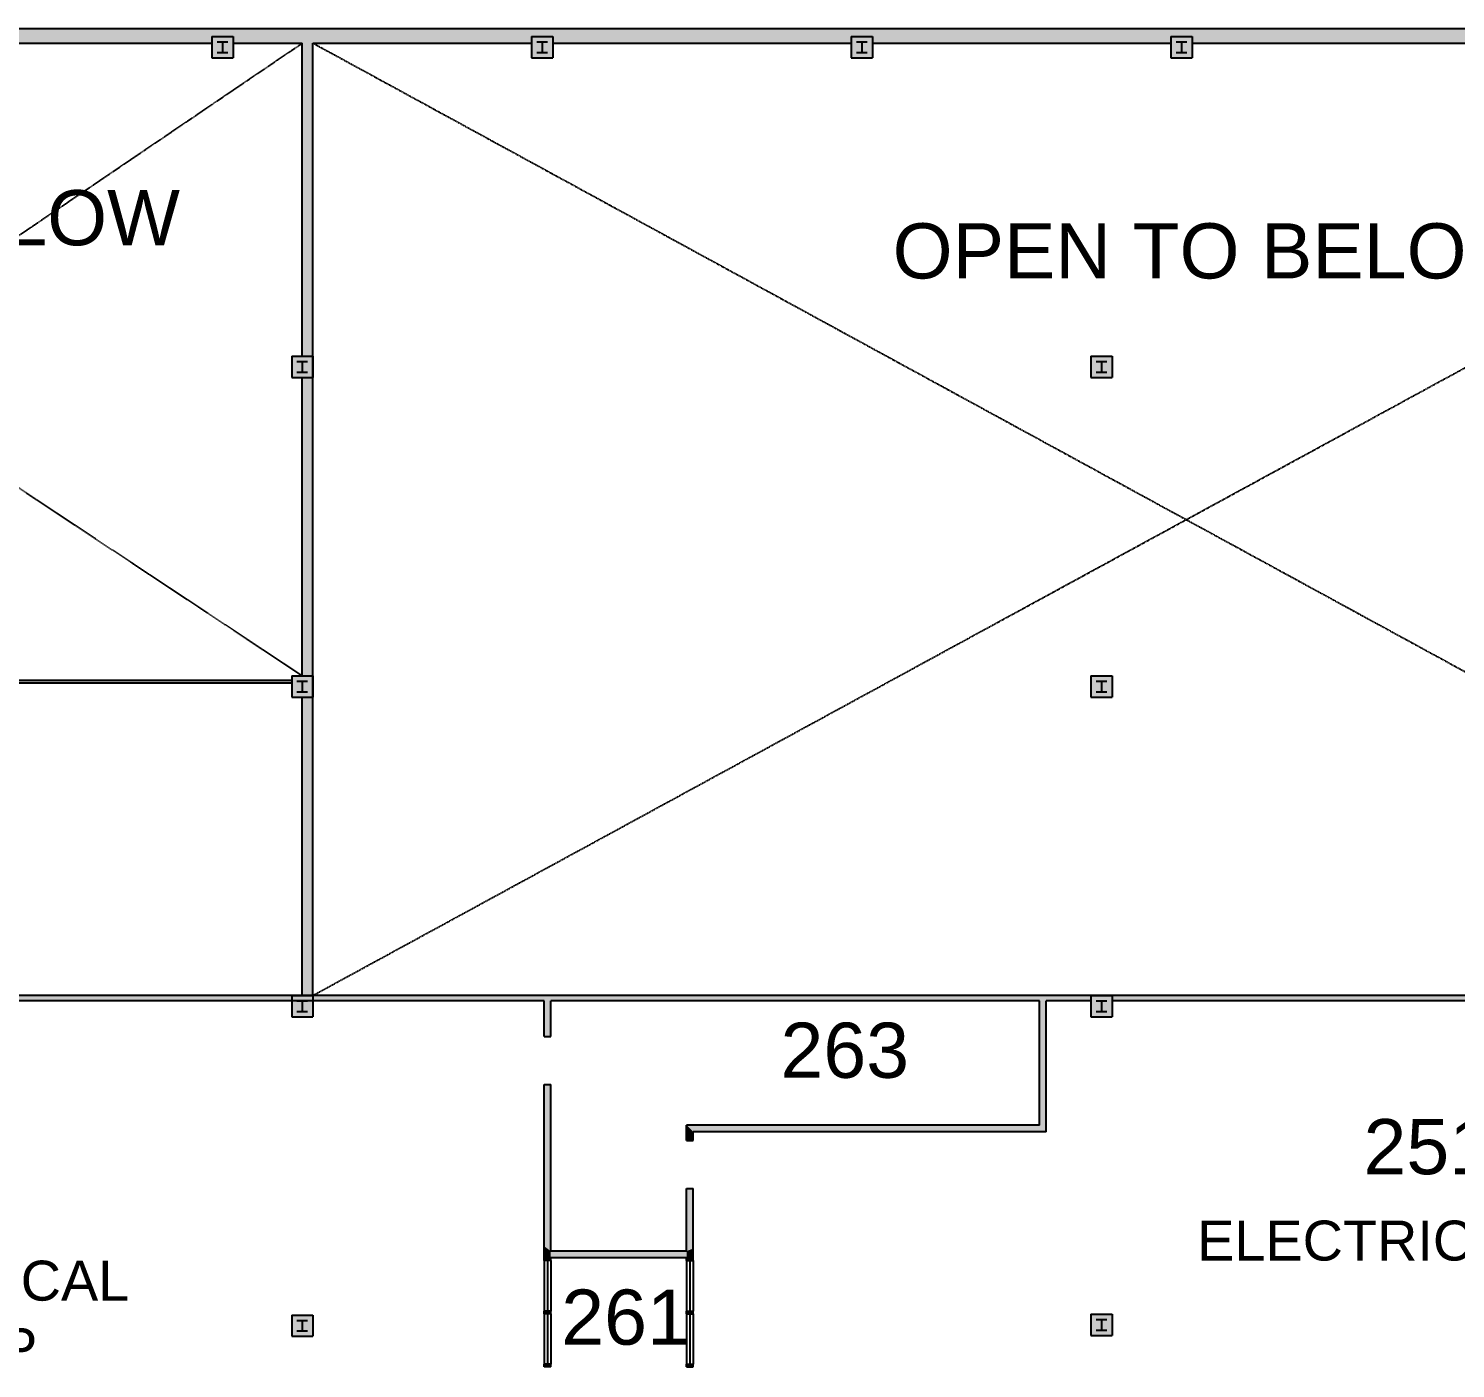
# Model space of a CAD drawing. Extents: x 268 to 100406, y 480 to 72572.
# Drawn here: x 5374 to 6446, y 3207 to 4213 of the extents above; entities that cross this region are included whole.
import ezdxf

# ---------------------------------------------------------------- set-up
doc = ezdxf.new("R2010")
doc.units = 0
doc.header["$LTSCALE"] = 0.5
doc.linetypes.add('HIDDEN', pattern=[0.375, 0.25, -0.125])
for name, color, linetype in [('ROOM_NAMES', 7, 'CONTINUOUS'), ('SOLID', 7, 'CONTINUOUS'), ('STAIR', 7, 'CONTINUOUS'), ('TEXT', 7, 'CONTINUOUS'), ('WALL', 7, 'CONTINUOUS')]:
    doc.layers.add(name, color=color, linetype=linetype)
doc.styles.add('STANDARD_2', font='arial.ttf')

# ---------------------------------------------------------------- blocks, each defined once
blk = doc.blocks.new('COL1')
at = {"layer": 'WALL'}
for p, q in [((-8, -8), (-8, 8)), ((-8, 8), (8, 8)), ((-4, -4), (-4, 4)), ((-4, 0), (4, 0)), ((4, -4), (4, 4)), ((8, -8), (8, 8)), ((-8, -8), (8, -8))]:
    blk.add_line(p, q, dxfattribs=at)
blk = doc.blocks.new('*X71')
at = {"layer": 'ROOM_NAMES', "linetype": 'CONTINUOUS', "style": 'STANDARD_2'}
for s, p in [('ELECTRICAL', (5191.4, 3258.1)), ('SHOP', (5262.1, 3207.6))]:
    blk.add_text(s, height=30, dxfattribs=at).set_placement(p)

msp = doc.modelspace()

# ---------------------------------------------------------------- linework, layer by layer
at = {"layer": 'SOLID'}
for points in [[(4879.7, 4213.3), (4879.8, 4202.3), (5640.9, 4213.3), (5642.4, 4202.3)], [(5640.9, 4213.3), (5642.4, 4202.3), (6901.8, 4213.3), (6879.8, 4202.3)], [(5511.8, 4191.3), (5527.8, 4191.3), (5511.8, 4202.3), (5527.8, 4202.3)], [(5587.8, 3727.3), (5579.8, 3727.3), (5587.8, 4202.3), (5579.8, 4202.3)], [(5751.8, 4191.3), (5751.8, 4202.3), (5767.8, 4191.3), (5767.8, 4202.3)], [(5991.8, 4191.3), (6007.8, 4191.3), (5991.8, 4202.3), (6007.8, 4202.3)], [(6231.8, 4191.3), (6247.8, 4191.3), (6231.8, 4202.3), (6247.8, 4202.3)], [(5571.8, 3967.3), (5579.8, 3967.3), (5571.8, 3951.3), (5579.8, 3951.3)], [(6171.8, 3967.3), (6187.8, 3967.3), (6171.8, 3951.3), (6187.8, 3951.3)], [(5571.8, 3724), (5571.8, 3722), (4947.1, 3724), (4945.1, 3722)], [(5571.8, 3727.3), (5587.8, 3727.3), (5571.8, 3711.3), (5587.8, 3711.3)], [(6171.8, 3727.3), (6187.8, 3727.3), (6171.8, 3711.3), (6187.8, 3711.3)], [(5579.8, 3711.3), (5587.8, 3711.3), (5579.8, 3487.3), (5587.8, 3487.3)], [(5726.1, 3487.3), (5740.4, 3483.3), (5097.9, 3487.3), (5097.9, 3483.3)], [(5571.8, 3471.3), (5587.8, 3471.3), (5571.8, 3483.3), (5587.8, 3483.3)], [(6536.8, 3483.3), (6536.8, 3487.3), (5740.4, 3483.3), (5726.1, 3487.3)], [(5761.3, 3456.5), (5766.3, 3456.5), (5761.3, 3483.3), (5766.3, 3483.3)], [(6133.3, 3389.8), (6138.3, 3384.8), (6133.3, 3483.3), (6138.3, 3483.3)], [(6171.8, 3471.3), (6187.8, 3471.3), (6171.8, 3483.3), (6187.8, 3483.3)], [(5761.3, 3299), (5766.3, 3295.3), (5761.3, 3420.5), (5766.3, 3420.5)], [(5868.3, 3389.8), (5873.3, 3384.8), (6133.3, 3389.8), (6138.3, 3384.8)], [(5873.3, 3378.4), (5868.3, 3378.4), (5873.3, 3384.8), (5868.3, 3389.8)], [(5873.3, 3297.2), (5868.3, 3295.3), (5873.3, 3342.4), (5868.3, 3342.4)], [(5761.3, 3288.3), (5766.3, 3288.3), (5761.3, 3299), (5766.3, 3295.3)], [(5868.3, 3295.3), (5868.3, 3290.3), (5766.3, 3295.3), (5766.3, 3290.3)], [(5868.3, 3288.3), (5873.3, 3288.3), (5868.3, 3295.3), (5873.3, 3297.2)], [(5571.8, 3247.3), (5587.8, 3247.3), (5571.8, 3231.3), (5587.8, 3231.3)], [(5761.3, 3248.3), (5761.3, 3250.3), (5766.3, 3248.3), (5766.3, 3250.3)], [(5868.3, 3250.3), (5873.3, 3250.3), (5868.3, 3248.3), (5873.3, 3248.3)], [(6171.8, 3248), (6187.8, 3248), (6171.8, 3232), (6187.8, 3232)], [(5761.3, 3208.3), (5766.3, 3208.3), (5761.3, 3210.3), (5766.3, 3210.3)], [(5868.3, 3208.3), (5873.3, 3208.3), (5868.3, 3210.3), (5873.3, 3210.3)]]:
    msp.add_solid(points, dxfattribs=at)
at = {"layer": 'STAIR', "linetype": 'HIDDEN'}
for p, q in [((4879.8, 3727.3), (5579.8, 4202.3)), ((5587.8, 4202.3), (6890.8, 3491.3)), ((4879.8, 4191.3), (5579.8, 3727.3)), ((5587.8, 3487.3), (6879.8, 4191.3))]:
    msp.add_line(p, q, dxfattribs=at)
at = {"layer": 'STAIR'}
for p, q in [((4945.1, 3722), (5571.8, 3722)), ((4947.1, 3724), (5571.8, 3724)), ((5761.3, 3288.3), (5761.3, 3250.3)), ((5763.8, 3288.3), (5763.8, 3250.3)), ((5766.3, 3288.3), (5766.3, 3250.3)), ((5868.3, 3288.3), (5868.3, 3250.3)), ((5870.8, 3288.3), (5870.8, 3250.3)), ((5873.3, 3288.3), (5873.3, 3250.3)), ((5761.3, 3248.3), (5761.3, 3210.3)), ((5763.8, 3248.3), (5763.8, 3210.3)), ((5766.3, 3248.3), (5766.3, 3210.3)), ((5868.3, 3248.3), (5868.3, 3210.3)), ((5870.8, 3248.3), (5870.8, 3210.3)), ((5873.3, 3248.3), (5873.3, 3210.3))]:
    msp.add_line(p, q, dxfattribs=at)
at = {"layer": 'WALL'}
for p, q in [((5225.8, 4213.3), (6017.8, 4213.3)), ((6017.8, 4213.3), (6901.8, 4213.3)), ((5287.8, 4202.3), (5511.8, 4202.3)), ((5511.8, 4207.3), (5527.8, 4207.3)), ((5511.8, 4207.3), (5511.8, 4191.3)), ((5515.8, 4203.3), (5523.8, 4203.3)), ((5519.8, 4203.3), (5519.8, 4195.3)), ((5527.8, 4207.3), (5527.8, 4191.3)), ((5527.8, 4202.3), (5579.8, 4202.3)), ((5579.8, 3967.3), (5579.8, 4202.3)), ((5587.8, 3487.3), (5587.8, 4202.3)), ((5587.8, 4202.3), (5751.8, 4202.3)), ((5751.8, 4207.3), (5767.8, 4207.3)), ((5751.8, 4207.3), (5751.8, 4191.3)), ((5755.8, 4203.3), (5763.8, 4203.3)), ((5759.8, 4203.3), (5759.8, 4195.3)), ((5767.8, 4207.3), (5767.8, 4191.3)), ((5767.8, 4202.3), (5991.8, 4202.3)), ((5991.8, 4207.3), (6007.8, 4207.3)), ((5991.8, 4207.3), (5991.8, 4191.3)), ((5995.8, 4203.3), (6003.8, 4203.3)), ((5999.8, 4203.3), (5999.8, 4195.3)), ((6007.8, 4207.3), (6007.8, 4191.3)), ((6007.8, 4202.3), (6017.8, 4202.3)), ((6017.8, 4202.3), (6231.8, 4202.3)), ((6231.8, 4207.3), (6247.8, 4207.3)), ((6231.8, 4207.3), (6231.8, 4191.3)), ((6235.8, 4203.3), (6243.8, 4203.3)), ((6239.8, 4203.3), (6239.8, 4195.3)), ((6247.8, 4207.3), (6247.8, 4191.3)), ((6247.8, 4202.3), (6471.8, 4202.3)), ((5511.8, 4191.3), (5527.8, 4191.3)), ((5515.8, 4195.3), (5523.8, 4195.3)), ((5751.8, 4191.3), (5767.8, 4191.3)), ((5755.8, 4195.3), (5763.8, 4195.3)), ((5991.8, 4191.3), (6007.8, 4191.3)), ((5995.8, 4195.3), (6003.8, 4195.3)), ((6231.8, 4191.3), (6247.8, 4191.3)), ((6235.8, 4195.3), (6243.8, 4195.3)), ((5571.8, 3967.3), (5587.8, 3967.3)), ((5571.8, 3967.3), (5571.8, 3951.3)), ((5587.8, 3967.3), (5587.8, 3951.3)), ((5575.8, 3963.3), (5583.8, 3963.3)), ((5575.8, 3955.3), (5583.8, 3955.3)), ((5579.8, 3963.3), (5579.8, 3955.3)), ((5571.8, 3951.3), (5587.8, 3951.3)), ((5579.8, 3727.3), (5579.8, 3951.3)), ((5571.8, 3727.3), (5587.8, 3727.3)), ((5571.8, 3727.3), (5571.8, 3711.3)), ((5575.8, 3723.3), (5583.8, 3723.3)), ((5579.8, 3723.3), (5579.8, 3715.3)), ((5587.8, 3727.3), (5587.8, 3711.3)), ((5571.8, 3711.3), (5587.8, 3711.3)), ((5575.8, 3715.3), (5583.8, 3715.3)), ((5579.8, 3487.3), (5579.8, 3711.3)), ((6536.8, 3487.3), (5097.9, 3487.3)), ((5761.3, 3483.3), (5097.9, 3483.3)), ((5571.8, 3487.3), (5587.8, 3487.3)), ((5571.8, 3487.3), (5571.8, 3471.3)), ((5575.8, 3483.3), (5583.8, 3483.3)), ((5579.8, 3483.3), (5579.8, 3475.3)), ((5587.8, 3487.3), (5587.8, 3471.3)), ((5761.3, 3456.5), (5761.3, 3483.3)), ((6133.3, 3483.3), (5766.3, 3483.3)), ((5766.3, 3456.5), (5766.3, 3483.3)), ((6133.3, 3389.8), (6133.3, 3483.3)), ((6171.8, 3483.3), (6138.3, 3483.3)), ((6138.3, 3384.8), (6138.3, 3483.3)), ((6171.8, 3487.3), (6187.8, 3487.3)), ((6171.8, 3487.3), (6171.8, 3471.3)), ((6175.8, 3483.3), (6183.8, 3483.3)), ((6179.8, 3483.3), (6179.8, 3475.3)), ((6187.8, 3487.3), (6187.8, 3471.3)), ((6536.8, 3483.3), (6187.8, 3483.3)), ((5571.8, 3471.3), (5587.8, 3471.3)), ((5575.8, 3475.3), (5583.8, 3475.3)), ((6171.8, 3471.3), (6187.8, 3471.3)), ((6175.8, 3475.3), (6183.8, 3475.3)), ((5761.3, 3456.5), (5766.3, 3456.5)), ((5761.3, 3288.3), (5761.3, 3420.5)), ((5761.3, 3420.5), (5766.3, 3420.5)), ((5766.3, 3295.3), (5766.3, 3420.5)), ((6133.3, 3389.8), (5868.3, 3389.8)), ((5868.3, 3378.4), (5868.3, 3389.8)), ((5868.3, 3378.4), (5873.3, 3378.4)), ((6138.3, 3384.8), (5873.3, 3384.8)), ((5873.3, 3378.4), (5873.3, 3384.8)), ((5868.3, 3295.3), (5868.3, 3342.4)), ((5868.3, 3342.4), (5873.3, 3342.4)), ((5873.3, 3288.3), (5873.3, 3342.4)), ((5868.3, 3295.3), (5766.3, 3295.3)), ((5868.3, 3290.3), (5766.3, 3290.3)), ((5766.3, 3288.3), (5766.3, 3290.3)), ((5868.3, 3288.3), (5868.3, 3290.3)), ((5766.3, 3288.3), (5761.3, 3288.3)), ((5868.3, 3288.3), (5873.3, 3288.3)), ((5571.8, 3247.3), (5587.8, 3247.3)), ((5571.8, 3247.3), (5571.8, 3231.3)), ((5587.8, 3247.3), (5587.8, 3231.3)), ((5766.3, 3250.3), (5761.3, 3250.3)), ((5761.3, 3248.3), (5761.3, 3250.3)), ((5766.3, 3248.3), (5761.3, 3248.3)), ((5766.3, 3248.3), (5766.3, 3250.3)), ((5868.3, 3248.3), (5868.3, 3250.3)), ((5868.3, 3250.3), (5873.3, 3250.3)), ((5868.3, 3248.3), (5873.3, 3248.3)), ((5873.3, 3248.3), (5873.3, 3250.3)), ((5575.8, 3243.3), (5583.8, 3243.3)), ((5579.8, 3243.3), (5579.8, 3235.3)), ((5571.8, 3231.3), (5587.8, 3231.3)), ((5575.8, 3235.3), (5583.8, 3235.3)), ((5766.3, 3210.3), (5761.3, 3210.3)), ((5761.3, 3208.3), (5761.3, 3210.3)), ((5766.3, 3208.3), (5761.3, 3208.3)), ((5766.3, 3208.3), (5766.3, 3210.3)), ((5868.3, 3208.3), (5868.3, 3210.3)), ((5868.3, 3210.3), (5873.3, 3210.3)), ((5868.3, 3208.3), (5873.3, 3208.3)), ((5873.3, 3208.3), (5873.3, 3210.3))]:
    msp.add_line(p, q, dxfattribs=at)

# ---------------------------------------------------------------- block references
at = {"layer": 'ROOM_NAMES'}
msp.add_blockref('*X71', (0, 0), dxfattribs=at)
at = {"layer": 'WALL', "rotation": 270}
for p in [(6179.8, 3959.3), (6179.8, 3719.3), (6179.8, 3240)]:
    msp.add_blockref('COL1', p, dxfattribs=at)

# ---------------------------------------------------------------- texts
at = {"layer": 'ROOM_NAMES', "linetype": 'CONTINUOUS', "style": 'STANDARD_2'}
msp.add_text('ELECTRICAL LAB', height=30, dxfattribs=at).set_placement((6251.6, 3288.2))
at = {"layer": 'TEXT', "style": 'STANDARD_2'}
for s, height, p in [('OPEN TO BELOW', 41.424, (5002.4, 4050.5)), ('OPEN TO BELOW', 41.424, (6023, 4025.6)), ('263', 41.42, (5938.8, 3425.4)), ('251', 41.42, (6376.5, 3353)), ('261', 41.42, (5774.2, 3225))]:
    msp.add_text(s, height=height, dxfattribs=at).set_placement(p)

doc.saveas('drawing.dxf')
